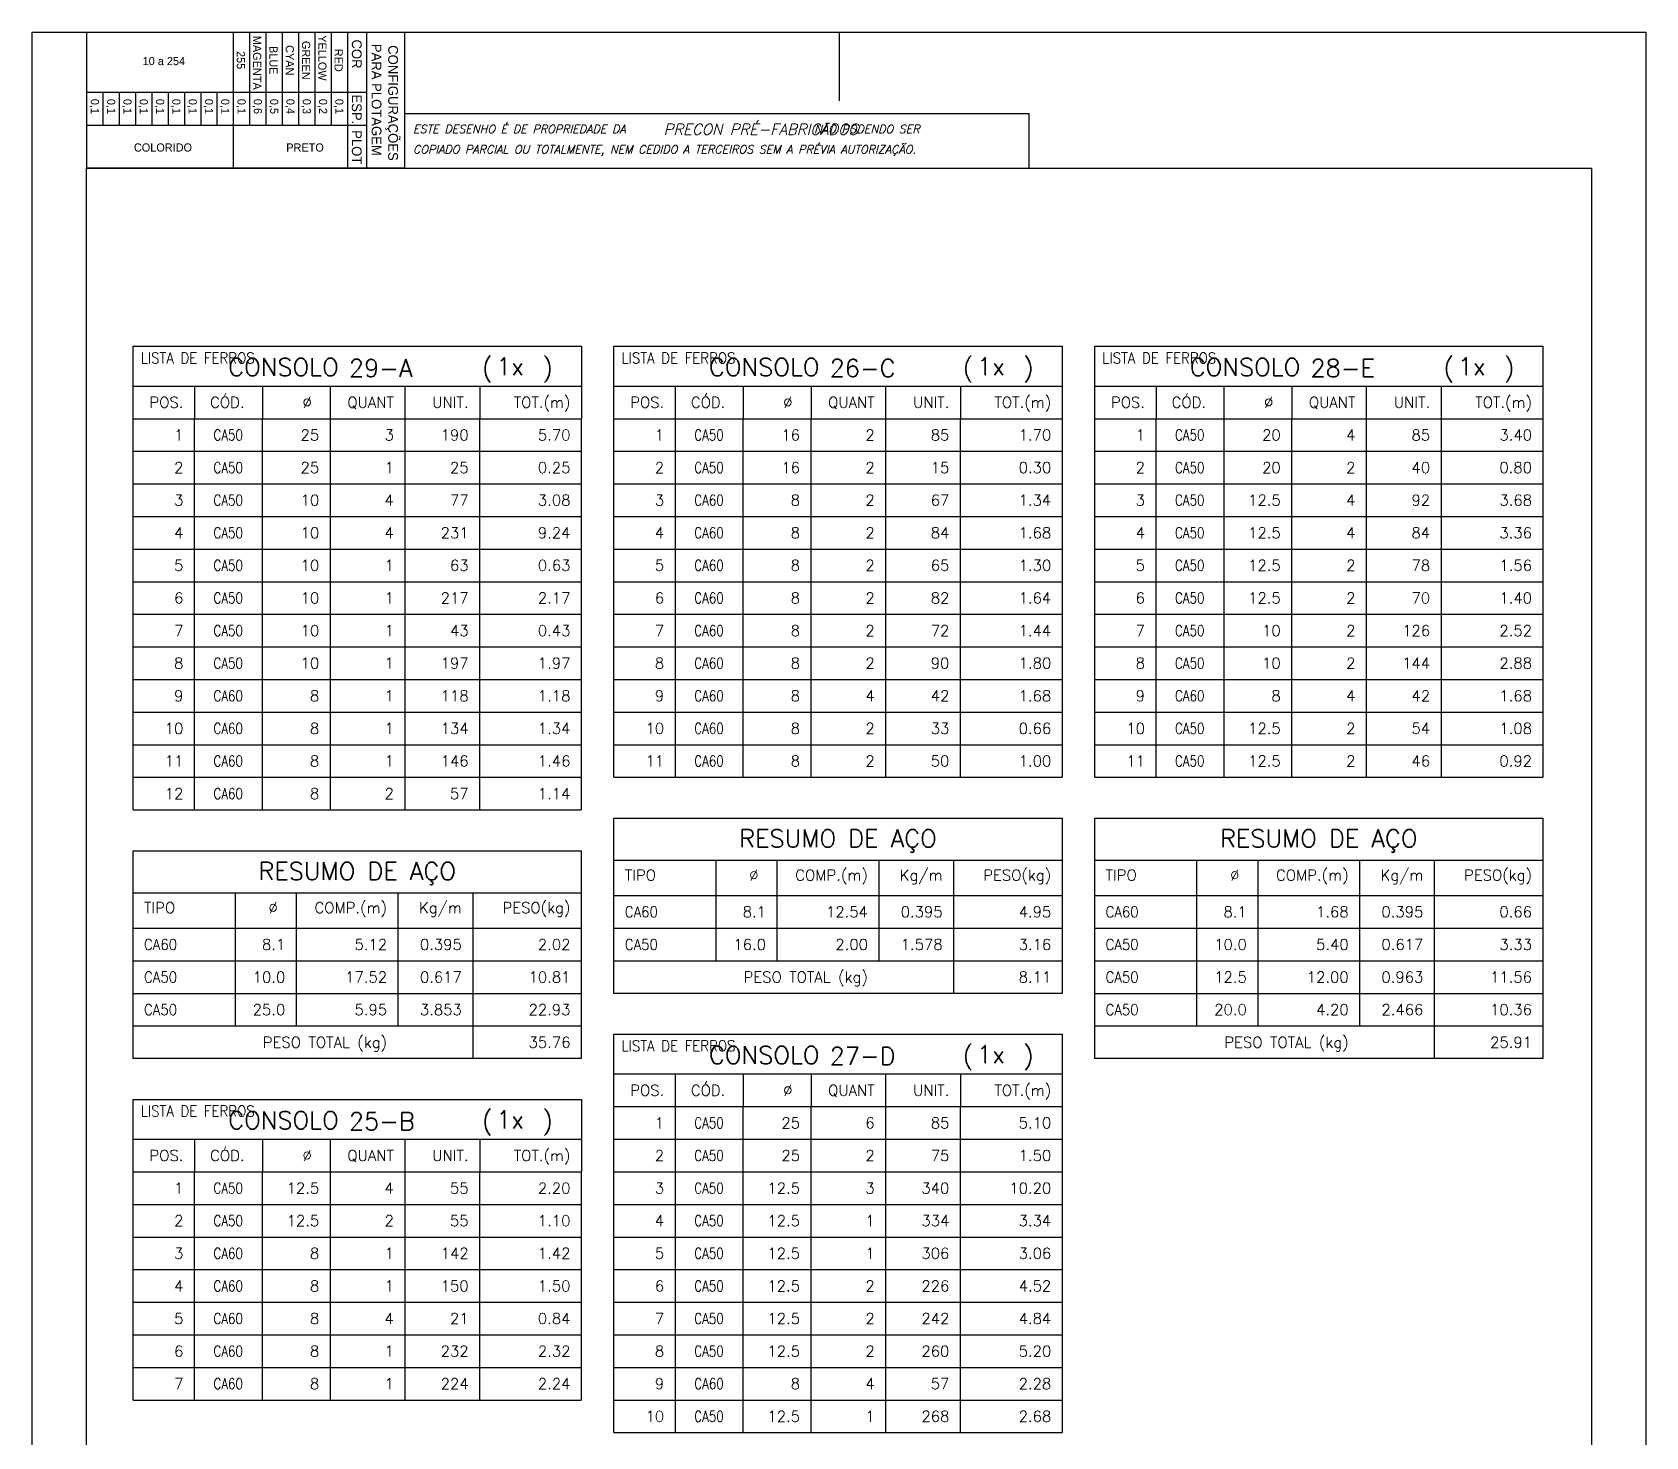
# Model space of a CAD drawing. Header units: centimetres. Extents: x 1658 to 19651, y 8294 to 11444.
# Drawn here: x 17423 to 19651, y 9506 to 11444 of the extents above; entities that cross this region are included whole.
import ezdxf
from ezdxf.enums import TextEntityAlignment as Align

# ---------------------------------------------------------------- set-up
doc = ezdxf.new("R2010")
doc.units = ezdxf.units.CM
doc.header["$LTSCALE"] = 50
doc.header["$MEASUREMENT"] = 0
for name, color, linetype in [('FORMATO-PRECON', 2, 'Continuous'), ('HACHURAS-PRECON', 1, 'Continuous'), ('LINHA-01-PRECON', 1, 'Continuous'), ('LINHA-02-PRECON', 2, 'Continuous'), ('ListaF', 3, 'Continuous'), ('TEXTO-35-PRECON', 5, 'Continuous')]:
    doc.layers.add(name, color=color, linetype=linetype)
doc.styles.add('R060', font='ACENT.shx', dxfattribs={"height": 75})
doc.styles.add('ROMANS', font='ROMANS.SHX', dxfattribs={"oblique": 15, "height": 3})
doc.styles.get("Standard").update_dxf_attribs({"font": 'romans.shx'})

# ---------------------------------------------------------------- blocks, each defined once
blk = doc.blocks.new('A$C0AF02B9D')
at = {"layer": 'FORMATO-PRECON', "color": 1}
for p, q in [((0, 585), (250, 585)), ((0, 0), (0, 585)), ((250, 585), (250, 0)), ((0, 480), (250, 480)), ((0, 450), (170.7, 450)), ((0, 420), (170.7, 420)), ((0, 390), (170.7, 390)), ((0, 360), (170.7, 360)), ((0, 330), (170.7, 330)), ((0, 300), (170.7, 300)), ((110.1, 240), (170.7, 240)), ((110.1, 210), (170.7, 210)), ((110.1, 180), (170.7, 180)), ((110.1, 150), (170.7, 150)), ((110.1, 150), (170.7, 150)), ((110.1, 120), (170.7, 120)), ((110.1, 120), (170.7, 120)), ((110.1, 90), (170.7, 90)), ((110.1, 90), (170.7, 90)), ((110.1, 60), (170.7, 60)), ((110.1, 60), (170.7, 60)), ((110.1, 30), (170.7, 30)), ((110.1, 30), (170.7, 30)), ((0, 0), (250, 0)), ((110.1, 0), (170.7, 0)), ((110.1, 0), (170.7, 0)), ((110.1, 0), (170.7, 0))]:
    blk.add_line(p, q, dxfattribs=at)
at = {"layer": 'FORMATO-PRECON'}
for p, q in [((0, 515), (250, 515)), ((110.1, 0), (110.1, 515)), ((170.7, 0), (170.7, 515)), ((0, 270), (250, 270))]:
    blk.add_line(p, q, dxfattribs=at)
at = {"layer": 'FORMATO-PRECON', "style": 'R060'}
for s, p in [('CONFIGURAÇÕES ', (133.4, 563.9)), ('PARA PLOTAGEM', (124.3, 533.7)), ('COR', (40, 497.3)), ('ESP.', (141.8, 497.3)), ('PLOT', (211.6, 497.3))]:
    blk.add_text(s, height=18, dxfattribs=at).set_placement(p, align=Align.MIDDLE)
at = {"layer": 'FORMATO-PRECON', "color": 1, "style": 'R060'}
for s, p in [('RED', (51.5, 464)), ('0,1', (136.5, 464)), ('YELLOW', (47.2, 434)), ('0,2', (136.5, 434)), ('GREEN', (51.5, 404)), ('0,3', (136.5, 404)), ('CYAN', (51.5, 374)), ('0,4', (136.5, 374)), ('BLUE', (51.5, 344)), ('0,5', (136.5, 344)), ('MAGENTA', (56.1, 314)), ('0,6', (136.5, 314)), ('255', (51.3, 284)), ('0,1', (136.5, 284)), ('0,1', (136.5, 254)), ('0,1', (136.5, 224)), ('0,1', (136.5, 194)), ('0,1', (136.5, 164)), ('0,1', (136.5, 134)), ('0,1', (136.5, 104)), ('0,1', (136.5, 74)), ('0,1', (136.5, 44)), ('0,1', (136.5, 14))]:
    blk.add_text(s, height=15, dxfattribs=at).set_placement(p, align=Align.MIDDLE)
for s, p in [('PRETO', (212, 402.1)), ('10 a 254', (53, 142.2)), ('COLORIDO', (212, 140.6))]:
    blk.add_text(s, height=15, rotation=90, dxfattribs=at).set_placement(p, align=Align.MIDDLE)
blk = doc.blocks.new('A$C432D58B7')
at = {"layer": 'LINHA-01-PRECON'}
blk.add_blockref('A$C0AF02B9D', (0, 0), dxfattribs=at)
blk = doc.blocks.new('A$C550964AD')
at = {"layer": 'LINHA-01-PRECON'}
blk.add_blockref('A$C432D58B7', (0, 0), dxfattribs=at)
blk = doc.blocks.new('A$C2E607E54')
at = {"layer": 'FORMATO-PRECON', "color": 6}
blk.add_line((1835, 4050), (685, 4050), dxfattribs=at)
at = {"layer": 'FORMATO-PRECON'}
for points in [[(0, 4200), (2970, 4200), (2970, 0), (0, 0)], [(685, 3950), (1835, 3950), (1835, 4050), (685, 4050)]]:
    blk.add_lwpolyline(points, close=True, dxfattribs=at)
blk.add_lwpolyline([(1485, 4200), (1485, 4073.6)], dxfattribs=at)
at = {"layer": 'FORMATO-PRECON', "color": 6}
blk.add_lwpolyline([(100, 3950), (2870, 3950), (2870, 100), (100, 100)], close=True, dxfattribs=at)
at = {"layer": 'TEXTO-35-PRECON', "rotation": 270}
blk.add_blockref('A$C550964AD', (100, 4200), dxfattribs=at)
at = {"layer": 'FORMATO-PRECON', "style": 'ROMANS', "oblique": 15}
for s, p in [('ESTE DESENHO É DE PROPRIEDADE DA                            NÃO PODENDO SER', (700.8, 4014.4)), ('COPIADO PARCIAL OU TOTALMENTE, NEM CEDIDO A TERCEIROS SEM A PRÉVIA AUTORIZAÇÃO.', (700.8, 3977))]:
    blk.add_text(s, height=15, dxfattribs=at).set_placement(p)
at = {"layer": 'FORMATO-PRECON', "color": 3, "style": 'ROMANS', "oblique": 15}
blk.add_text('PRECON PRÉ-FABRICADOS', height=20, dxfattribs=at).set_placement((1162, 4011.3))
blk = doc.blocks.new('LISTA DE FERROS CONSOLO')
at = {"color": 2}
for p, q in [((0, 0), (0, 100)), ((0, 100), (618.8, 100)), ((618.8, 100), (618.8, 0)), ((0, 45), (618.8, 45)), ((84.7, 45), (84.7, 0)), ((178.5, 45), (178.5, 0)), ((272.2, 45), (272.2, 0)), ((375, 45), (375, 0)), ((478.5, 45), (478.5, 0)), ((0, 0), (618.8, 0))]:
    blk.add_line(p, q, dxfattribs=at)
at = {"color": 4}
blk.add_text(' CONSOLO', height=24.38, dxfattribs=at).set_placement((199.2, 71.2), align=Align.MIDDLE_CENTER)
for s, p in [('(', (481.6, 58.2)), (')', (565, 58.2))]:
    blk.add_text(s, height=24.4, dxfattribs=at).set_placement(p)
at = {"color": 2}
for s, p in [('POS.', (69.4, 22.5)), ('CÓD.', (153.8, 22.5)), ('Ø ', (256.9, 22.5)), ('QUANT', (360, 22.5)), ('UNIT.', (463.1, 22.5)), ('TOT.(m)', (603.8, 22.5))]:
    blk.add_text(s, height=15, dxfattribs=at).set_placement(p, align=Align.MIDDLE_RIGHT)
at = {"color": 4, "insert": (89.1, 91.3), "char_height": 15, "width": 150.567, "attachment_point": 2}
blk.add_mtext('{\\W0.9;LISTA DE FERROS}', dxfattribs=at)
at = {"color": 4}
for tag, p in [('C', (297.9, 57.6)), ('D', (501.2, 60))]:
    blk.add_attdef(tag, p, '', height=24.4, dxfattribs=at)

msp = doc.modelspace()

# ---------------------------------------------------------------- linework, layer by layer
at = {"layer": 'ListaF', "color": 2}
for p, q in [((17562.62, 10370.65), (17562.62, 10910.65)), ((17562.62, 10910.65), (18181.37, 10910.65)), ((17647, 10910.65), (17647, 10370.65)), ((17740.75, 10910.65), (17740.75, 10370.65)), ((17834.5, 10910.65), (17834.5, 10370.65)), ((17937.62, 10910.65), (17937.62, 10370.65)), ((18040.75, 10910.65), (18040.75, 10370.65)), ((18181.37, 10910.65), (18181.37, 10370.65)), ((18226.37, 10415.65), (18226.37, 10910.65)), ((18226.37, 10910.65), (18845.12, 10910.65)), ((18310.75, 10910.65), (18310.75, 10415.65)), ((18404.5, 10910.65), (18404.5, 10415.65)), ((18498.25, 10910.65), (18498.25, 10415.65)), ((18601.37, 10910.65), (18601.37, 10415.65)), ((18704.5, 10910.65), (18704.5, 10415.65)), ((18845.12, 10910.65), (18845.12, 10415.65)), ((18890.12, 10415.65), (18890.12, 10910.65)), ((18890.12, 10910.65), (19508.87, 10910.65)), ((18974.5, 10910.65), (18974.5, 10415.65)), ((19068.25, 10910.65), (19068.25, 10415.65)), ((19162, 10910.65), (19162, 10415.65)), ((19265.12, 10910.65), (19265.12, 10415.65)), ((19368.25, 10910.65), (19368.25, 10415.65)), ((19508.87, 10910.65), (19508.87, 10415.65)), ((17562.62, 10865.65), (18181.37, 10865.65)), ((18226.37, 10865.65), (18845.12, 10865.65)), ((18890.12, 10865.65), (19508.87, 10865.65)), ((17562.62, 10820.65), (18181.37, 10820.65)), ((18226.37, 10820.65), (18845.12, 10820.65)), ((18890.12, 10820.65), (19508.87, 10820.65)), ((17562.62, 10775.65), (18181.37, 10775.65)), ((18226.37, 10775.65), (18845.12, 10775.65)), ((18890.12, 10775.65), (19508.87, 10775.65)), ((17562.62, 10730.65), (18181.37, 10730.65)), ((18226.37, 10730.65), (18845.12, 10730.65)), ((18890.12, 10730.65), (19508.87, 10730.65)), ((17562.62, 10685.65), (18181.37, 10685.65)), ((18226.37, 10685.65), (18845.12, 10685.65)), ((18890.12, 10685.65), (19508.87, 10685.65)), ((17562.62, 10640.65), (18181.37, 10640.65)), ((18226.37, 10640.65), (18845.12, 10640.65)), ((18890.12, 10640.65), (19508.87, 10640.65)), ((17562.62, 10595.65), (18181.37, 10595.65)), ((18226.37, 10595.65), (18845.12, 10595.65)), ((18890.12, 10595.65), (19508.87, 10595.65)), ((17562.62, 10550.65), (18181.37, 10550.65)), ((18226.37, 10550.65), (18845.12, 10550.65)), ((18890.12, 10550.65), (19508.87, 10550.65)), ((17562.62, 10505.65), (18181.37, 10505.65)), ((18226.37, 10505.65), (18845.12, 10505.65)), ((18890.12, 10505.65), (19508.87, 10505.65)), ((17562.62, 10460.65), (18181.37, 10460.65)), ((18226.37, 10460.65), (18845.12, 10460.65)), ((18890.12, 10460.65), (19508.87, 10460.65)), ((17562.62, 10415.65), (18181.37, 10415.65)), ((18226.37, 10415.65), (18845.12, 10415.65)), ((18890.12, 10415.65), (19508.87, 10415.65)), ((17562.62, 10370.65), (18181.37, 10370.65)), ((18226.37, 10117.45), (18226.37, 10359.4)), ((18226.37, 10359.4), (18845.12, 10359.4)), ((18845.12, 10359.4), (18845.12, 10117.45)), ((18890.12, 10027.45), (18890.12, 10359.4)), ((18890.12, 10359.4), (19508.87, 10359.4)), ((19508.87, 10359.4), (19508.87, 10027.45)), ((17562.62, 10027.45), (17562.62, 10314.4)), ((17562.62, 10314.4), (18181.37, 10314.4)), ((18181.37, 10314.4), (18181.37, 10027.45)), ((18226.37, 10301.27), (18845.12, 10301.27)), ((18367, 10301.27), (18367, 10162.45)), ((18451.37, 10301.27), (18451.37, 10162.45)), ((18592, 10301.27), (18592, 10162.45)), ((18695.12, 10301.27), (18695.12, 10117.45)), ((18890.12, 10301.27), (19508.87, 10301.27)), ((19030.75, 10301.27), (19030.75, 10072.45)), ((19115.12, 10301.27), (19115.12, 10072.45)), ((19255.75, 10301.27), (19255.75, 10072.45)), ((19358.87, 10301.27), (19358.87, 10027.45)), ((17562.62, 10256.27), (18181.37, 10256.27)), ((17703.25, 10256.27), (17703.25, 10072.45)), ((17787.62, 10256.27), (17787.62, 10072.45)), ((17928.25, 10256.27), (17928.25, 10072.45)), ((18031.37, 10256.27), (18031.37, 10027.45)), ((18226.37, 10252.52), (18845.12, 10252.52)), ((18890.12, 10252.52), (19508.87, 10252.52)), ((17562.62, 10207.52), (18181.37, 10207.52)), ((18226.37, 10207.45), (18845.12, 10207.45)), ((18890.12, 10207.45), (19508.87, 10207.45)), ((17562.62, 10162.45), (18181.37, 10162.45)), ((18226.37, 10162.45), (18845.12, 10162.45)), ((18890.12, 10162.45), (19508.87, 10162.45)), ((17562.62, 10117.45), (18181.37, 10117.45)), ((18845.12, 10117.45), (18226.37, 10117.45)), ((18890.12, 10117.45), (19508.87, 10117.45)), ((17562.62, 10072.45), (18181.37, 10072.45)), ((18890.12, 10072.45), (19508.87, 10072.45)), ((18181.37, 10027.45), (17562.62, 10027.45)), ((19508.87, 10027.45), (18890.12, 10027.45)), ((18226.37, 9511.2), (18226.37, 9961.2)), ((18226.37, 9961.2), (18845.12, 9961.2)), ((18310.75, 9961.2), (18310.75, 9511.2)), ((18404.5, 9961.2), (18404.5, 9511.2)), ((18498.25, 9961.2), (18498.25, 9511.2)), ((18601.37, 9961.2), (18601.37, 9511.2)), ((18704.5, 9961.2), (18704.5, 9511.2)), ((18845.12, 9961.2), (18845.12, 9511.2)), ((18226.37, 9916.2), (18845.12, 9916.2)), ((17562.62, 9556.2), (17562.62, 9871.2)), ((17562.62, 9871.2), (18181.37, 9871.2)), ((17647, 9871.2), (17647, 9556.2)), ((17740.75, 9871.2), (17740.75, 9556.2)), ((17834.5, 9871.2), (17834.5, 9556.2)), ((17937.62, 9871.2), (17937.62, 9556.2)), ((18040.75, 9871.2), (18040.75, 9556.2)), ((18181.37, 9871.2), (18181.37, 9556.2)), ((18226.37, 9871.2), (18845.12, 9871.2)), ((17562.62, 9826.2), (18181.37, 9826.2)), ((18226.37, 9826.2), (18845.12, 9826.2)), ((17562.62, 9781.2), (18181.37, 9781.2)), ((18226.37, 9781.2), (18845.12, 9781.2)), ((17562.62, 9736.2), (18181.37, 9736.2)), ((18226.37, 9736.2), (18845.12, 9736.2)), ((17562.62, 9691.2), (18181.37, 9691.2)), ((18226.37, 9691.2), (18845.12, 9691.2)), ((17562.62, 9646.2), (18181.37, 9646.2)), ((18226.37, 9646.2), (18845.12, 9646.2)), ((17562.62, 9601.2), (18181.37, 9601.2)), ((18226.37, 9601.2), (18845.12, 9601.2)), ((17562.62, 9556.2), (18181.37, 9556.2)), ((18226.37, 9556.2), (18845.12, 9556.2)), ((18226.37, 9511.2), (18845.12, 9511.2))]:
    msp.add_line(p, q, dxfattribs=at)

# ---------------------------------------------------------------- block references
at = {"layer": 'HACHURAS-PRECON', "xscale": 0.7499999999999996, "yscale": 0.7499999999999996, "zscale": 0.7499999999999996}
msp.add_blockref('A$C2E607E54', (17423.36, 8293.94), dxfattribs=at)
at = {"layer": 'LINHA-02-PRECON'}
for p, values in [((17562.62, 10910.65), {'D': '1x', 'C': '29-A'}), ((18226.37, 10910.65), {'D': '1x', 'C': '26-C'}), ((18890.12, 10910.65), {'D': '1x', 'C': '28-E'}), ((18226.37, 9961.2), {'D': '1x', 'C': '27-D'}), ((17562.62, 9871.2), {'D': '1x', 'C': '25-B'})]:
    msp.add_blockref('LISTA DE FERROS CONSOLO', p, dxfattribs=at).add_auto_attribs(values)

# ---------------------------------------------------------------- texts
at = {"layer": 'ListaF', "color": 4}
for p in [(18535.75, 10331.27), (19199.5, 10331.27), (17872, 10286.27)]:
    msp.add_text('RESUMO DE AÇO', height=24.375, dxfattribs=at).set_placement(p, align=Align.MIDDLE_CENTER)
at = {"layer": 'ListaF', "color": 2}
for p in [(18241.37, 10280.65), (18905.12, 10280.65), (17577.62, 10235.65)]:
    msp.add_text('TIPO', height=15, dxfattribs=at).set_placement(p, align=Align.MIDDLE_LEFT)
for s, p in [('Ø ', (18436.37, 10280.65)), ('COMP.(m)', (18577, 10280.65)), ('Kg/m', (18680.12, 10280.65)), ('PESO(kg)', (18830.12, 10280.65)), ('Ø ', (19100.12, 10280.65)), ('COMP.(m)', (19240.75, 10280.65)), ('Kg/m', (19343.87, 10280.65)), ('PESO(kg)', (19493.87, 10280.65)), ('Ø ', (17772.62, 10235.65)), ('COMP.(m)', (17913.25, 10235.65)), ('Kg/m', (18016.37, 10235.65)), ('PESO(kg)', (18166.37, 10235.65))]:
    msp.add_text(s, height=15, dxfattribs=at).set_placement(p, align=Align.MIDDLE_RIGHT)
at = {"layer": 'ListaF', "color": 3, "width": 0.9}
for s, p in [('CA60', (18241.37, 10229.95)), ('CA60', (18905.12, 10229.95)), ('CA60', (17577.62, 10184.95)), ('CA50', (18241.37, 10184.95)), ('CA50', (18905.12, 10184.95)), ('CA50', (17577.62, 10139.95)), ('CA50', (18905.12, 10139.95)), ('CA50', (17577.62, 10094.95)), ('CA50', (18905.12, 10094.95))]:
    msp.add_text(s, height=15, dxfattribs=at).set_placement(p, align=Align.MIDDLE_LEFT)
at = {"layer": 'ListaF', "color": 3}
for s, p in [('8.1', (18436.37, 10229.95)), ('12.54', (18577, 10229.95)), ('0.395', (18680.12, 10229.95)), ('4.95', (18830.12, 10229.95)), ('8.1', (19100.12, 10229.95)), ('1.68', (19240.75, 10229.95)), ('0.395', (19343.87, 10229.95)), ('0.66', (19493.87, 10229.95)), ('8.1', (17772.62, 10184.95)), ('5.12', (17913.25, 10184.95)), ('0.395', (18016.37, 10184.95)), ('2.02', (18166.37, 10184.95)), ('16.0', (18436.37, 10184.95)), ('2.00', (18577, 10184.95)), ('1.578', (18680.12, 10184.95)), ('3.16', (18830.12, 10184.95)), ('10.0', (19100.12, 10184.95)), ('5.40', (19240.75, 10184.95)), ('0.617', (19343.87, 10184.95)), ('3.33', (19493.87, 10184.95)), ('10.0', (17772.62, 10139.95)), ('17.52', (17913.25, 10139.95)), ('0.617', (18016.37, 10139.95)), ('10.81', (18166.37, 10139.95)), ('PESO TOTAL (kg)', (18577, 10139.95)), ('8.11', (18830.12, 10139.95)), ('12.5', (19100.12, 10139.95)), ('12.00', (19240.75, 10139.95)), ('0.963', (19343.87, 10139.95)), ('11.56', (19493.87, 10139.95)), ('25.0', (17772.62, 10094.95)), ('5.95', (17913.25, 10094.95)), ('3.853', (18016.37, 10094.95)), ('22.93', (18166.37, 10094.95)), ('20.0', (19100.12, 10094.95)), ('4.20', (19240.75, 10094.95)), ('2.466', (19343.87, 10094.95)), ('10.36', (19493.87, 10094.95)), ('PESO TOTAL (kg)', (17913.25, 10049.95)), ('35.76', (18166.37, 10049.95)), ('PESO TOTAL (kg)', (19240.75, 10049.95)), ('25.91', (19493.87, 10049.95))]:
    msp.add_text(s, height=15, dxfattribs=at).set_placement(p, align=Align.MIDDLE_RIGHT)
at = {"layer": 'ListaF', "color": 3, "char_height": 15}
for s, insert, attachment_point in [('1', (17632, 10888.15), 6), ('{\\W0.8;CA50}', (17693.87, 10888.15), 5), ('25', (17819.5, 10888.15), 6), ('3', (17922.62, 10888.15), 6), ('190', (18025.75, 10888.15), 6), ('5.70', (18166.37, 10888.15), 6), ('1', (18295.75, 10888.15), 6), ('{\\W0.8;CA50}', (18357.62, 10888.15), 5), ('16', (18483.25, 10888.15), 6), ('2', (18586.37, 10888.15), 6), ('85', (18689.5, 10888.15), 6), ('1.70', (18830.12, 10888.15), 6), ('1', (18959.5, 10888.15), 6), ('{\\W0.8;CA50}', (19021.37, 10888.15), 5), ('20', (19147, 10888.15), 6), ('4', (19250.12, 10888.15), 6), ('85', (19353.25, 10888.15), 6), ('3.40', (19493.87, 10888.15), 6), ('2', (17632, 10843.15), 6), ('{\\W0.8;CA50}', (17693.87, 10843.15), 5), ('25', (17819.5, 10843.15), 6), ('1', (17922.62, 10843.15), 6), ('25', (18025.75, 10843.15), 6), ('0.25', (18166.37, 10843.15), 6), ('2', (18295.75, 10843.15), 6), ('{\\W0.8;CA50}', (18357.62, 10843.15), 5), ('16', (18483.25, 10843.15), 6), ('2', (18586.37, 10843.15), 6), ('15', (18689.5, 10843.15), 6), ('0.30', (18830.12, 10843.15), 6), ('2', (18959.5, 10843.15), 6), ('{\\W0.8;CA50}', (19021.37, 10843.15), 5), ('20', (19147, 10843.15), 6), ('2', (19250.12, 10843.15), 6), ('40', (19353.25, 10843.15), 6), ('0.80', (19493.87, 10843.15), 6), ('3', (17632, 10798.15), 6), ('{\\W0.8;CA50}', (17693.87, 10798.15), 5), ('10', (17819.5, 10798.15), 6), ('4', (17922.62, 10798.15), 6), ('77', (18025.75, 10798.15), 6), ('3.08', (18166.37, 10798.15), 6), ('3', (18295.75, 10798.15), 6), ('{\\W0.8;CA60}', (18357.62, 10798.15), 5), ('8', (18483.25, 10798.15), 6), ('2', (18586.37, 10798.15), 6), ('67', (18689.5, 10798.15), 6), ('1.34', (18830.12, 10798.15), 6), ('3', (18959.5, 10798.15), 6), ('{\\W0.8;CA50}', (19021.37, 10798.15), 5), ('12.5', (19147, 10798.15), 6), ('4', (19250.12, 10798.15), 6), ('92', (19353.25, 10798.15), 6), ('3.68', (19493.87, 10798.15), 6), ('4', (17632, 10753.15), 6), ('{\\W0.8;CA50}', (17693.87, 10753.15), 5), ('10', (17819.5, 10753.15), 6), ('4', (17922.62, 10753.15), 6), ('231', (18025.75, 10753.15), 6), ('9.24', (18166.37, 10753.15), 6), ('4', (18295.75, 10753.15), 6), ('{\\W0.8;CA60}', (18357.62, 10753.15), 5), ('8', (18483.25, 10753.15), 6), ('2', (18586.37, 10753.15), 6), ('84', (18689.5, 10753.15), 6), ('1.68', (18830.12, 10753.15), 6), ('4', (18959.5, 10753.15), 6), ('{\\W0.8;CA50}', (19021.37, 10753.15), 5), ('12.5', (19147, 10753.15), 6), ('4', (19250.12, 10753.15), 6), ('84', (19353.25, 10753.15), 6), ('3.36', (19493.87, 10753.15), 6), ('5', (17632, 10708.15), 6), ('{\\W0.8;CA50}', (17693.87, 10708.15), 5), ('10', (17819.5, 10708.15), 6), ('1', (17922.62, 10708.15), 6), ('63', (18025.75, 10708.15), 6), ('0.63', (18166.37, 10708.15), 6), ('5', (18295.75, 10708.15), 6), ('{\\W0.8;CA60}', (18357.62, 10708.15), 5), ('8', (18483.25, 10708.15), 6), ('2', (18586.37, 10708.15), 6), ('65', (18689.5, 10708.15), 6), ('1.30', (18830.12, 10708.15), 6), ('5', (18959.5, 10708.15), 6), ('{\\W0.8;CA50}', (19021.37, 10708.15), 5), ('12.5', (19147, 10708.15), 6), ('2', (19250.12, 10708.15), 6), ('78', (19353.25, 10708.15), 6), ('1.56', (19493.87, 10708.15), 6), ('6', (17632, 10663.15), 6), ('{\\W0.8;CA50}', (17693.87, 10663.15), 5), ('10', (17819.5, 10663.15), 6), ('1', (17922.62, 10663.15), 6), ('217', (18025.75, 10663.15), 6), ('2.17', (18166.37, 10663.15), 6), ('6', (18295.75, 10663.15), 6), ('{\\W0.8;CA60}', (18357.62, 10663.15), 5), ('8', (18483.25, 10663.15), 6), ('2', (18586.37, 10663.15), 6), ('82', (18689.5, 10663.15), 6), ('1.64', (18830.12, 10663.15), 6), ('6', (18959.5, 10663.15), 6), ('{\\W0.8;CA50}', (19021.37, 10663.15), 5), ('12.5', (19147, 10663.15), 6), ('2', (19250.12, 10663.15), 6), ('70', (19353.25, 10663.15), 6), ('1.40', (19493.87, 10663.15), 6), ('7', (17632, 10618.15), 6), ('{\\W0.8;CA50}', (17693.87, 10618.15), 5), ('10', (17819.5, 10618.15), 6), ('1', (17922.62, 10618.15), 6), ('43', (18025.75, 10618.15), 6), ('0.43', (18166.37, 10618.15), 6), ('7', (18295.75, 10618.15), 6), ('{\\W0.8;CA60}', (18357.62, 10618.15), 5), ('8', (18483.25, 10618.15), 6), ('2', (18586.37, 10618.15), 6), ('72', (18689.5, 10618.15), 6), ('1.44', (18830.12, 10618.15), 6), ('7', (18959.5, 10618.15), 6), ('{\\W0.8;CA50}', (19021.37, 10618.15), 5), ('10', (19147, 10618.15), 6), ('2', (19250.12, 10618.15), 6), ('126', (19353.25, 10618.15), 6), ('2.52', (19493.87, 10618.15), 6), ('8', (17632, 10573.15), 6), ('{\\W0.8;CA50}', (17693.87, 10573.15), 5), ('10', (17819.5, 10573.15), 6), ('1', (17922.62, 10573.15), 6), ('197', (18025.75, 10573.15), 6), ('1.97', (18166.37, 10573.15), 6), ('8', (18295.75, 10573.15), 6), ('{\\W0.8;CA60}', (18357.62, 10573.15), 5), ('8', (18483.25, 10573.15), 6), ('2', (18586.37, 10573.15), 6), ('90', (18689.5, 10573.15), 6), ('1.80', (18830.12, 10573.15), 6), ('8', (18959.5, 10573.15), 6), ('{\\W0.8;CA50}', (19021.37, 10573.15), 5), ('10', (19147, 10573.15), 6), ('2', (19250.12, 10573.15), 6), ('144', (19353.25, 10573.15), 6), ('2.88', (19493.87, 10573.15), 6), ('9', (17632, 10528.15), 6), ('{\\W0.8;CA60}', (17693.87, 10528.15), 5), ('8', (17819.5, 10528.15), 6), ('1', (17922.62, 10528.15), 6), ('118', (18025.75, 10528.15), 6), ('1.18', (18166.37, 10528.15), 6), ('9', (18295.75, 10528.15), 6), ('{\\W0.8;CA60}', (18357.62, 10528.15), 5), ('8', (18483.25, 10528.15), 6), ('4', (18586.37, 10528.15), 6), ('42', (18689.5, 10528.15), 6), ('1.68', (18830.12, 10528.15), 6), ('9', (18959.5, 10528.15), 6), ('{\\W0.8;CA60}', (19021.37, 10528.15), 5), ('8', (19147, 10528.15), 6), ('4', (19250.12, 10528.15), 6), ('42', (19353.25, 10528.15), 6), ('1.68', (19493.87, 10528.15), 6), ('10', (17632, 10483.15), 6), ('{\\W0.8;CA60}', (17693.87, 10483.15), 5), ('8', (17819.5, 10483.15), 6), ('1', (17922.62, 10483.15), 6), ('134', (18025.75, 10483.15), 6), ('1.34', (18166.37, 10483.15), 6), ('10', (18295.75, 10483.15), 6), ('{\\W0.8;CA60}', (18357.62, 10483.15), 5), ('8', (18483.25, 10483.15), 6), ('2', (18586.37, 10483.15), 6), ('33', (18689.5, 10483.15), 6), ('0.66', (18830.12, 10483.15), 6), ('10', (18959.5, 10483.15), 6), ('{\\W0.8;CA50}', (19021.37, 10483.15), 5), ('12.5', (19147, 10483.15), 6), ('2', (19250.12, 10483.15), 6), ('54', (19353.25, 10483.15), 6), ('1.08', (19493.87, 10483.15), 6), ('11', (17632, 10438.15), 6), ('{\\W0.8;CA60}', (17693.87, 10438.15), 5), ('8', (17819.5, 10438.15), 6), ('1', (17922.62, 10438.15), 6), ('146', (18025.75, 10438.15), 6), ('1.46', (18166.37, 10438.15), 6), ('11', (18295.75, 10438.15), 6), ('{\\W0.8;CA60}', (18357.62, 10438.15), 5), ('8', (18483.25, 10438.15), 6), ('2', (18586.37, 10438.15), 6), ('50', (18689.5, 10438.15), 6), ('1.00', (18830.12, 10438.15), 6), ('11', (18959.5, 10438.15), 6), ('{\\W0.8;CA50}', (19021.37, 10438.15), 5), ('12.5', (19147, 10438.15), 6), ('2', (19250.12, 10438.15), 6), ('46', (19353.25, 10438.15), 6), ('0.92', (19493.87, 10438.15), 6), ('12', (17632, 10393.15), 6), ('{\\W0.8;CA60}', (17693.87, 10393.15), 5), ('8', (17819.5, 10393.15), 6), ('2', (17922.62, 10393.15), 6), ('57', (18025.75, 10393.15), 6), ('1.14', (18166.37, 10393.15), 6), ('1', (18295.75, 9938.7), 6), ('{\\W0.8;CA50}', (18357.62, 9938.7), 5), ('25', (18483.25, 9938.7), 6), ('6', (18586.37, 9938.7), 6), ('85', (18689.5, 9938.7), 6), ('5.10', (18830.12, 9938.7), 6), ('2', (18295.75, 9893.7), 6), ('{\\W0.8;CA50}', (18357.62, 9893.7), 5), ('25', (18483.25, 9893.7), 6), ('2', (18586.37, 9893.7), 6), ('75', (18689.5, 9893.7), 6), ('1.50', (18830.12, 9893.7), 6), ('1', (17632, 9848.7), 6), ('{\\W0.8;CA50}', (17693.87, 9848.7), 5), ('12.5', (17819.5, 9848.7), 6), ('4', (17922.62, 9848.7), 6), ('55', (18025.75, 9848.7), 6), ('2.20', (18166.37, 9848.7), 6), ('3', (18295.75, 9848.7), 6), ('{\\W0.8;CA50}', (18357.62, 9848.7), 5), ('12.5', (18483.25, 9848.7), 6), ('3', (18586.37, 9848.7), 6), ('340', (18689.5, 9848.7), 6), ('10.20', (18830.12, 9848.7), 6), ('2', (17632, 9803.7), 6), ('{\\W0.8;CA50}', (17693.87, 9803.7), 5), ('12.5', (17819.5, 9803.7), 6), ('2', (17922.62, 9803.7), 6), ('55', (18025.75, 9803.7), 6), ('1.10', (18166.37, 9803.7), 6), ('4', (18295.75, 9803.7), 6), ('{\\W0.8;CA50}', (18357.62, 9803.7), 5), ('12.5', (18483.25, 9803.7), 6), ('1', (18586.37, 9803.7), 6), ('334', (18689.5, 9803.7), 6), ('3.34', (18830.12, 9803.7), 6), ('3', (17632, 9758.7), 6), ('{\\W0.8;CA60}', (17693.87, 9758.7), 5), ('8', (17819.5, 9758.7), 6), ('1', (17922.62, 9758.7), 6), ('142', (18025.75, 9758.7), 6), ('1.42', (18166.37, 9758.7), 6), ('5', (18295.75, 9758.7), 6), ('{\\W0.8;CA50}', (18357.62, 9758.7), 5), ('12.5', (18483.25, 9758.7), 6), ('1', (18586.37, 9758.7), 6), ('306', (18689.5, 9758.7), 6), ('3.06', (18830.12, 9758.7), 6), ('4', (17632, 9713.7), 6), ('{\\W0.8;CA60}', (17693.87, 9713.7), 5), ('8', (17819.5, 9713.7), 6), ('1', (17922.62, 9713.7), 6), ('150', (18025.75, 9713.7), 6), ('1.50', (18166.37, 9713.7), 6), ('6', (18295.75, 9713.7), 6), ('{\\W0.8;CA50}', (18357.62, 9713.7), 5), ('12.5', (18483.25, 9713.7), 6), ('2', (18586.37, 9713.7), 6), ('226', (18689.5, 9713.7), 6), ('4.52', (18830.12, 9713.7), 6), ('5', (17632, 9668.7), 6), ('{\\W0.8;CA60}', (17693.87, 9668.7), 5), ('8', (17819.5, 9668.7), 6), ('4', (17922.62, 9668.7), 6), ('21', (18025.75, 9668.7), 6), ('0.84', (18166.37, 9668.7), 6), ('7', (18295.75, 9668.7), 6), ('{\\W0.8;CA50}', (18357.62, 9668.7), 5), ('12.5', (18483.25, 9668.7), 6), ('2', (18586.37, 9668.7), 6), ('242', (18689.5, 9668.7), 6), ('4.84', (18830.12, 9668.7), 6), ('6', (17632, 9623.7), 6), ('{\\W0.8;CA60}', (17693.87, 9623.7), 5), ('8', (17819.5, 9623.7), 6), ('1', (17922.62, 9623.7), 6), ('232', (18025.75, 9623.7), 6), ('2.32', (18166.37, 9623.7), 6), ('8', (18295.75, 9623.7), 6), ('{\\W0.8;CA50}', (18357.62, 9623.7), 5), ('12.5', (18483.25, 9623.7), 6), ('2', (18586.37, 9623.7), 6), ('260', (18689.5, 9623.7), 6), ('5.20', (18830.12, 9623.7), 6), ('7', (17632, 9578.7), 6), ('{\\W0.8;CA60}', (17693.87, 9578.7), 5), ('8', (17819.5, 9578.7), 6), ('1', (17922.62, 9578.7), 6), ('224', (18025.75, 9578.7), 6), ('2.24', (18166.37, 9578.7), 6), ('9', (18295.75, 9578.7), 6), ('{\\W0.8;CA60}', (18357.62, 9578.7), 5), ('8', (18483.25, 9578.7), 6), ('4', (18586.37, 9578.7), 6), ('57', (18689.5, 9578.7), 6), ('2.28', (18830.12, 9578.7), 6), ('10', (18295.75, 9533.7), 6), ('{\\W0.8;CA50}', (18357.62, 9533.7), 5), ('12.5', (18483.25, 9533.7), 6), ('1', (18586.37, 9533.7), 6), ('268', (18689.5, 9533.7), 6), ('2.68', (18830.12, 9533.7), 6)]:
    msp.add_mtext(s, dxfattribs=dict(at, insert=insert, attachment_point=attachment_point))

doc.saveas('drawing.dxf')
